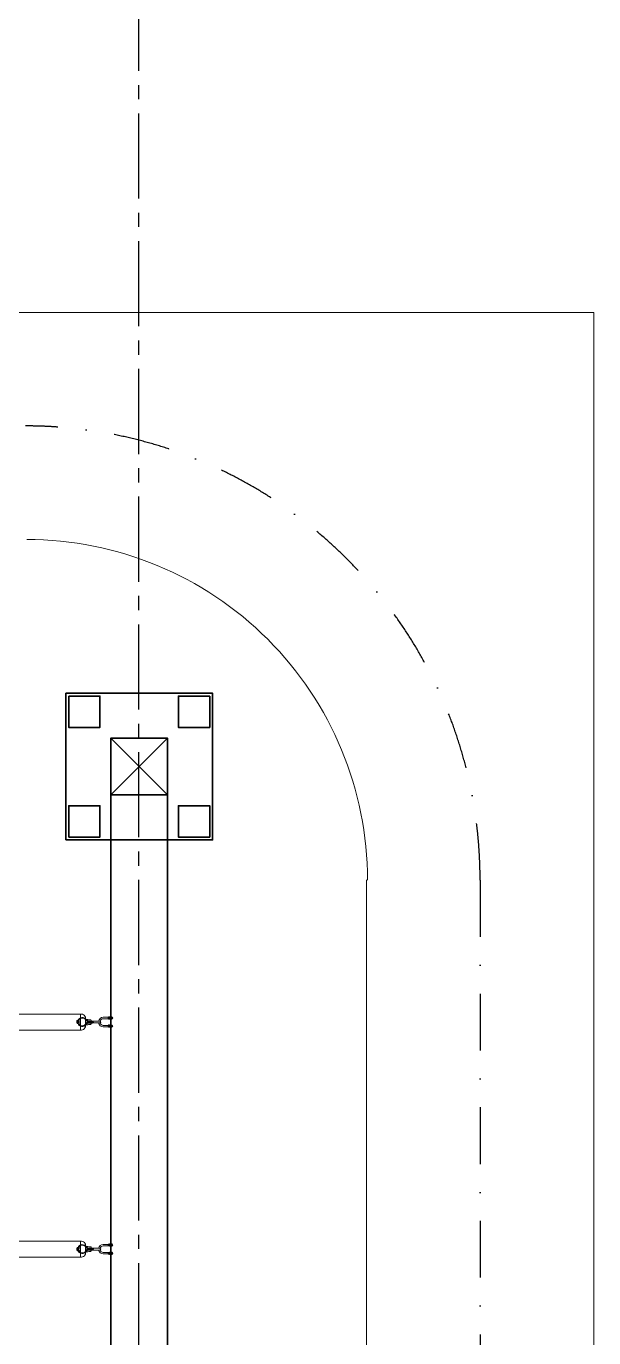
# Model space of a CAD drawing. Header units: millimetres. Extents: x 37084 to 180780, y -153145 to -16322.
# Drawn here: x 147696 to 157684, y -83805 to -60704 of the extents above; entities that cross this region are included whole.
import ezdxf

# ---------------------------------------------------------------- set-up
doc = ezdxf.new("R2010")
doc.units = ezdxf.units.MM
doc.header["$MEASUREMENT"] = 0
doc.linetypes.add('CENTER2', pattern=[1.125, 0.75, -0.125, 0.125, -0.125])
doc.linetypes.add('DASHDOT', pattern=[1, 0.5, -0.25, 0, -0.25])
for name, color, linetype, lineweight in [('00', 5, 'Continuous', 9), ('1_DayCS', 30, 'CENTER2', 25), ('1_Phu_kien', 5, 'Continuous', 9), ('POST', 5, 'Continuous', 35)]:
    doc.layers.add(name, color=color, linetype=linetype, lineweight=lineweight)
doc.layers.add('0_Central_Road', color=7, linetype='Continuous')

# ---------------------------------------------------------------- blocks, each defined once
blk = doc.blocks.new('X220 NC')
at = {"color": 0, "linetype": 'ByBlock', "lineweight": -2, "ltscale": 4500}
for p, q in [((3752640, -136418), (3751640, -137418)), ((3751640, -136418), (3752640, -137418)), ((3751640, -153418), (3751640, -137418)), ((3752640, -153418), (3752640, -137418)), ((3752640, -153418), (3751640, -154418)), ((3751640, -153418), (3752640, -154418))]:
    blk.add_line(p, q, dxfattribs=at)
for points in [[(3753431, -138209), (3750849, -138209), (3750849, -135627), (3753431, -135627)], [(3750899, -135677), (3751449, -135677), (3751449, -136227), (3750899, -136227)], [(3753381, -135677), (3752831, -135677), (3752831, -136227), (3753381, -136227)], [(3751640, -137418), (3752640, -137418), (3752640, -136418), (3751640, -136418)], [(3752640, -137418), (3751640, -137418), (3751640, -136418), (3752640, -136418)], [(3750899, -138159), (3751449, -138159), (3751449, -137609), (3750899, -137609)], [(3753381, -138159), (3752831, -138159), (3752831, -137609), (3753381, -137609)], [(3753431, -152627), (3750849, -152627), (3750849, -155209), (3753431, -155209)], [(3750899, -152677), (3751449, -152677), (3751449, -153227), (3750899, -153227)], [(3753381, -152677), (3752831, -152677), (3752831, -153227), (3753381, -153227)], [(3751640, -154418), (3752640, -154418), (3752640, -153418), (3751640, -153418)], [(3751640, -153418), (3752640, -153418), (3752640, -154418), (3751640, -154418)], [(3752640, -153418), (3751640, -153418), (3751640, -154418), (3752640, -154418)], [(3750899, -155159), (3751449, -155159), (3751449, -154609), (3750899, -154609)], [(3753381, -155159), (3752831, -155159), (3752831, -154609), (3753381, -154609)]]:
    blk.add_lwpolyline(points, close=True, dxfattribs=at)
blk = doc.blocks.new('S220 NC')
at = {"color": 0, "linetype": 'ByBlock', "lineweight": -2, "ltscale": 4500}
for p, q in [((3580564, -471986), (3580564, -471968)), ((3580564, -471986), (3580564, -471968)), ((3580564, -472007), (3580564, -471989)), ((3580564, -472007), (3580564, -471989)), ((3580565, -472010), (3580603, -472010)), ((3580565, -472010), (3580603, -472010)), ((3580603, -472013), (3580565, -472013)), ((3580603, -472013), (3580565, -472013)), ((3580565, -472022), (3580603, -472022)), ((3580565, -472022), (3580603, -472022)), ((3580603, -472025), (3580565, -472025)), ((3580603, -472025), (3580565, -472025)), ((3580567, -471966), (3580601, -471966)), ((3580567, -471966), (3580601, -471966)), ((3580601, -472009), (3580567, -472009)), ((3580601, -472009), (3580567, -472009)), ((3580600, -472027), (3580569, -472027)), ((3580569, -472027), (3580569, -472034)), ((3580600, -472027), (3580569, -472027)), ((3580569, -472027), (3580569, -472034)), ((3580600, -472034), (3580569, -472034)), ((3580600, -472034), (3580569, -472034)), ((3580571, -471968), (3580571, -471956)), ((3580571, -471968), (3580571, -471956)), ((3580571, -471966), (3580571, -471966)), ((3580571, -471966), (3580571, -471966)), ((3580571, -471968), (3580571, -471985)), ((3580571, -471968), (3580571, -471985)), ((3580571, -472007), (3580571, -471989)), ((3580571, -472007), (3580571, -471989)), ((3580571, -472007), (3580571, -472007)), ((3580571, -472007), (3580571, -472007)), ((3580571, -472034), (3580571, -472122)), ((3580571, -472034), (3580571, -472122)), ((3580573, -472009), (3580573, -472010)), ((3580573, -472009), (3580573, -472010)), ((3580573, -472013), (3580573, -472022)), ((3580573, -472013), (3580573, -472022)), ((3580573, -472025), (3580573, -472027)), ((3580573, -472025), (3580573, -472027)), ((3580594, -471959), (3580575, -471959)), ((3580594, -471959), (3580575, -471959)), ((3580594, -471962), (3580575, -471962)), ((3580594, -471962), (3580575, -471962)), ((3580594, -471964), (3580575, -471964)), ((3580594, -471964), (3580575, -471964)), ((3580584, -471969), (3580584, -471986)), ((3580584, -471969), (3580584, -471986)), ((3580584, -472006), (3580584, -471989)), ((3580584, -472006), (3580584, -471989)), ((3580595, -472009), (3580595, -472010)), ((3580595, -472009), (3580595, -472010)), ((3580595, -472013), (3580595, -472022)), ((3580595, -472013), (3580595, -472022)), ((3580595, -472025), (3580595, -472027)), ((3580595, -472025), (3580595, -472027)), ((3580597, -472034), (3580597, -472122)), ((3580597, -472034), (3580597, -472122)), ((3580598, -471968), (3580598, -471956)), ((3580598, -471968), (3580598, -471956)), ((3580598, -471968), (3580598, -471986)), ((3580598, -471968), (3580598, -471986)), ((3580598, -472007), (3580598, -471990)), ((3580598, -472007), (3580598, -471990)), ((3580598, -472007), (3580598, -472007)), ((3580598, -472007), (3580598, -472007)), ((3580600, -472027), (3580600, -472034)), ((3580600, -472027), (3580600, -472034)), ((3580604, -471968), (3580604, -471986)), ((3580604, -471968), (3580604, -471986)), ((3580604, -471989), (3580604, -472007)), ((3580604, -471989), (3580604, -472007)), ((3580707, -471986), (3580707, -471968)), ((3580707, -471986), (3580707, -471968)), ((3580707, -472007), (3580707, -471989)), ((3580707, -472007), (3580707, -471989)), ((3580707, -471992), (3580707, -472005)), ((3580707, -471992), (3580707, -472005)), ((3580708, -472010), (3580746, -472010)), ((3580708, -472010), (3580746, -472010)), ((3580746, -472013), (3580708, -472013)), ((3580746, -472013), (3580708, -472013)), ((3580708, -472022), (3580746, -472022)), ((3580708, -472022), (3580746, -472022)), ((3580746, -472025), (3580708, -472025)), ((3580746, -472025), (3580708, -472025)), ((3580710, -471966), (3580744, -471966)), ((3580710, -471966), (3580744, -471966)), ((3580744, -472009), (3580710, -472009)), ((3580744, -472009), (3580710, -472009)), ((3580742, -472027), (3580712, -472027)), ((3580712, -472027), (3580712, -472034)), ((3580742, -472027), (3580712, -472027)), ((3580712, -472027), (3580712, -472034)), ((3580742, -472034), (3580712, -472034)), ((3580742, -472034), (3580712, -472034)), ((3580713, -471968), (3580713, -471956)), ((3580713, -471968), (3580713, -471956)), ((3580713, -471966), (3580713, -471966)), ((3580713, -471966), (3580713, -471966)), ((3580713, -471968), (3580713, -471985)), ((3580713, -471968), (3580713, -471985)), ((3580713, -472007), (3580713, -471989)), ((3580713, -472007), (3580713, -471989)), ((3580713, -472007), (3580713, -472007)), ((3580713, -472007), (3580713, -472007)), ((3580714, -472034), (3580714, -472122)), ((3580714, -472034), (3580714, -472122)), ((3580716, -472009), (3580716, -472010)), ((3580716, -472009), (3580716, -472010)), ((3580716, -472013), (3580716, -472022)), ((3580716, -472013), (3580716, -472022)), ((3580716, -472025), (3580716, -472027)), ((3580716, -472025), (3580716, -472027)), ((3580736, -471959), (3580718, -471959)), ((3580736, -471959), (3580718, -471959)), ((3580736, -471962), (3580718, -471962)), ((3580736, -471962), (3580718, -471962)), ((3580736, -471964), (3580718, -471964)), ((3580736, -471964), (3580718, -471964)), ((3580727, -471969), (3580727, -471986)), ((3580727, -471969), (3580727, -471986)), ((3580727, -471986), (3580727, -471989)), ((3580727, -471986), (3580727, -471989)), ((3580727, -472006), (3580727, -471989)), ((3580727, -472006), (3580727, -471989)), ((3580738, -472009), (3580738, -472010)), ((3580738, -472009), (3580738, -472010)), ((3580738, -472013), (3580738, -472022)), ((3580738, -472013), (3580738, -472022)), ((3580738, -472025), (3580738, -472027)), ((3580738, -472025), (3580738, -472027)), ((3580740, -472034), (3580740, -472122)), ((3580740, -472034), (3580740, -472122)), ((3580741, -471968), (3580741, -471956)), ((3580741, -471968), (3580741, -471956)), ((3580741, -471968), (3580741, -471986)), ((3580741, -471968), (3580741, -471986)), ((3580741, -472007), (3580741, -471990)), ((3580741, -472007), (3580741, -471990)), ((3580741, -472007), (3580741, -472007)), ((3580741, -472007), (3580741, -472007)), ((3580742, -472027), (3580742, -472034)), ((3580742, -472027), (3580742, -472034)), ((3580747, -471968), (3580747, -471986)), ((3580747, -471968), (3580747, -471986)), ((3580747, -471989), (3580747, -472007)), ((3580747, -471989), (3580747, -472007)), ((3584564, -471986), (3584564, -471968)), ((3584564, -471986), (3584564, -471968)), ((3584564, -472007), (3584564, -471989)), ((3584564, -472007), (3584564, -471989)), ((3584565, -472010), (3584603, -472010)), ((3584565, -472010), (3584603, -472010)), ((3584603, -472013), (3584565, -472013)), ((3584603, -472013), (3584565, -472013)), ((3584565, -472022), (3584603, -472022)), ((3584565, -472022), (3584603, -472022)), ((3584603, -472025), (3584565, -472025)), ((3584603, -472025), (3584565, -472025)), ((3584567, -471966), (3584601, -471966)), ((3584567, -471966), (3584601, -471966)), ((3584601, -472009), (3584567, -472009)), ((3584601, -472009), (3584567, -472009)), ((3584600, -472027), (3584569, -472027)), ((3584569, -472027), (3584569, -472034)), ((3584600, -472027), (3584569, -472027)), ((3584569, -472027), (3584569, -472034)), ((3584600, -472034), (3584569, -472034)), ((3584600, -472034), (3584569, -472034)), ((3584571, -471968), (3584571, -471956)), ((3584571, -471968), (3584571, -471956)), ((3584571, -471966), (3584571, -471966)), ((3584571, -471966), (3584571, -471966)), ((3584571, -471968), (3584571, -471985)), ((3584571, -471968), (3584571, -471985)), ((3584571, -472007), (3584571, -471989)), ((3584571, -472007), (3584571, -471989)), ((3584571, -472007), (3584571, -472007)), ((3584571, -472007), (3584571, -472007)), ((3584571, -472034), (3584571, -472122)), ((3584571, -472034), (3584571, -472122)), ((3584573, -472009), (3584573, -472010)), ((3584573, -472009), (3584573, -472010)), ((3584573, -472013), (3584573, -472022)), ((3584573, -472013), (3584573, -472022)), ((3584573, -472025), (3584573, -472027)), ((3584573, -472025), (3584573, -472027)), ((3584594, -471959), (3584575, -471959)), ((3584594, -471959), (3584575, -471959)), ((3584594, -471962), (3584575, -471962)), ((3584594, -471962), (3584575, -471962)), ((3584594, -471964), (3584575, -471964)), ((3584594, -471964), (3584575, -471964)), ((3584584, -471969), (3584584, -471986)), ((3584584, -471969), (3584584, -471986)), ((3584584, -472006), (3584584, -471989)), ((3584584, -472006), (3584584, -471989)), ((3584595, -472009), (3584595, -472010)), ((3584595, -472009), (3584595, -472010)), ((3584595, -472013), (3584595, -472022)), ((3584595, -472013), (3584595, -472022)), ((3584595, -472025), (3584595, -472027)), ((3584595, -472025), (3584595, -472027)), ((3584597, -472034), (3584597, -472122)), ((3584597, -472034), (3584597, -472122)), ((3584598, -471968), (3584598, -471956)), ((3584598, -471968), (3584598, -471956)), ((3584598, -471968), (3584598, -471986)), ((3584598, -471968), (3584598, -471986)), ((3584598, -472007), (3584598, -471990)), ((3584598, -472007), (3584598, -471990)), ((3584598, -472007), (3584598, -472007)), ((3584598, -472007), (3584598, -472007)), ((3584600, -472027), (3584600, -472034)), ((3584600, -472027), (3584600, -472034)), ((3584604, -471968), (3584604, -471986)), ((3584604, -471968), (3584604, -471986)), ((3584604, -471989), (3584604, -472007)), ((3584604, -471989), (3584604, -472007)), ((3584707, -471986), (3584707, -471968)), ((3584707, -471986), (3584707, -471968)), ((3584707, -472007), (3584707, -471989)), ((3584707, -472007), (3584707, -471989)), ((3584707, -471992), (3584707, -472005)), ((3584707, -471992), (3584707, -472005)), ((3584708, -472010), (3584746, -472010)), ((3584708, -472010), (3584746, -472010)), ((3584746, -472013), (3584708, -472013)), ((3584746, -472013), (3584708, -472013)), ((3584708, -472022), (3584746, -472022)), ((3584708, -472022), (3584746, -472022)), ((3584746, -472025), (3584708, -472025)), ((3584746, -472025), (3584708, -472025)), ((3584710, -471966), (3584744, -471966)), ((3584710, -471966), (3584744, -471966)), ((3584744, -472009), (3584710, -472009)), ((3584744, -472009), (3584710, -472009)), ((3584742, -472027), (3584712, -472027)), ((3584712, -472027), (3584712, -472034)), ((3584742, -472027), (3584712, -472027)), ((3584712, -472027), (3584712, -472034)), ((3584742, -472034), (3584712, -472034)), ((3584742, -472034), (3584712, -472034)), ((3584713, -471968), (3584713, -471956)), ((3584713, -471968), (3584713, -471956)), ((3584713, -471966), (3584713, -471966)), ((3584713, -471966), (3584713, -471966)), ((3584713, -471968), (3584713, -471985)), ((3584713, -471968), (3584713, -471985)), ((3584713, -472007), (3584713, -471989)), ((3584713, -472007), (3584713, -471989)), ((3584713, -472007), (3584713, -472007)), ((3584713, -472007), (3584713, -472007)), ((3584714, -472034), (3584714, -472122)), ((3584714, -472034), (3584714, -472122)), ((3584716, -472009), (3584716, -472010)), ((3584716, -472009), (3584716, -472010)), ((3584716, -472013), (3584716, -472022)), ((3584716, -472013), (3584716, -472022)), ((3584716, -472025), (3584716, -472027)), ((3584716, -472025), (3584716, -472027)), ((3584736, -471959), (3584718, -471959)), ((3584736, -471959), (3584718, -471959)), ((3584736, -471962), (3584718, -471962)), ((3584736, -471962), (3584718, -471962)), ((3584736, -471964), (3584718, -471964)), ((3584736, -471964), (3584718, -471964)), ((3584727, -471969), (3584727, -471986)), ((3584727, -471969), (3584727, -471986)), ((3584727, -471986), (3584727, -471989)), ((3584727, -471986), (3584727, -471989)), ((3584727, -472006), (3584727, -471989)), ((3584727, -472006), (3584727, -471989)), ((3584738, -472009), (3584738, -472010)), ((3584738, -472009), (3584738, -472010)), ((3584738, -472013), (3584738, -472022)), ((3584738, -472013), (3584738, -472022)), ((3584738, -472025), (3584738, -472027)), ((3584738, -472025), (3584738, -472027)), ((3584740, -472034), (3584740, -472122)), ((3584740, -472034), (3584740, -472122)), ((3584741, -471968), (3584741, -471956)), ((3584741, -471968), (3584741, -471956)), ((3584741, -471968), (3584741, -471986)), ((3584741, -471968), (3584741, -471986)), ((3584741, -472007), (3584741, -471990)), ((3584741, -472007), (3584741, -471990)), ((3584741, -472007), (3584741, -472007)), ((3584741, -472007), (3584741, -472007)), ((3584742, -472027), (3584742, -472034)), ((3584742, -472027), (3584742, -472034)), ((3584747, -471968), (3584747, -471986)), ((3584747, -471968), (3584747, -471986)), ((3584747, -471989), (3584747, -472007)), ((3584747, -471989), (3584747, -472007)), ((3580600, -472435), (3580643, -472394)), ((3580600, -472435), (3580643, -472394)), ((3580605, -472447), (3580654, -472402)), ((3580605, -472447), (3580654, -472402)), ((3580610, -472393), (3580615, -472377)), ((3580610, -472393), (3580615, -472377)), ((3580610, -472393), (3580610, -472408)), ((3580610, -472393), (3580610, -472408)), ((3580615, -472377), (3580615, -472345)), ((3580615, -472377), (3580615, -472345)), ((3580688, -472335), (3580625, -472335)), ((3580688, -472335), (3580625, -472335)), ((3580639, -472396), (3580639, -472309)), ((3580674, -472309), (3580639, -472309)), ((3580639, -472396), (3580639, -472309)), ((3580674, -472309), (3580639, -472309)), ((3580641, -472181), (3580641, -472335)), ((3580641, -472181), (3580641, -472335)), ((3580641, -472301), (3580671, -472301)), ((3580641, -472301), (3580671, -472301)), ((3580671, -472326), (3580641, -472326)), ((3580671, -472326), (3580641, -472326)), ((3580650, -472355), (3580650, -472326)), ((3580650, -472355), (3580650, -472326)), ((3580712, -472447), (3580658, -472394)), ((3580712, -472447), (3580658, -472394)), ((3580663, -472355), (3580663, -472326)), ((3580663, -472355), (3580663, -472326)), ((3580713, -472433), (3580663, -472380)), ((3580713, -472433), (3580663, -472380)), ((3580671, -472181), (3580671, -472335)), ((3580671, -472181), (3580671, -472335)), ((3580674, -472396), (3580674, -472309)), ((3580674, -472396), (3580674, -472309)), ((3580698, -472377), (3580698, -472345)), ((3580698, -472377), (3580698, -472345)), ((3580703, -472393), (3580698, -472377)), ((3580703, -472393), (3580698, -472377)), ((3580703, -472393), (3580703, -472408)), ((3580703, -472393), (3580703, -472408)), ((3584600, -472435), (3584643, -472394)), ((3584600, -472435), (3584643, -472394)), ((3584605, -472447), (3584654, -472402)), ((3584605, -472447), (3584654, -472402)), ((3584610, -472393), (3584615, -472377)), ((3584610, -472393), (3584615, -472377)), ((3584610, -472393), (3584610, -472408)), ((3584610, -472393), (3584610, -472408)), ((3584615, -472377), (3584615, -472345)), ((3584615, -472377), (3584615, -472345)), ((3584688, -472335), (3584625, -472335)), ((3584688, -472335), (3584625, -472335)), ((3584639, -472396), (3584639, -472309)), ((3584674, -472309), (3584639, -472309)), ((3584639, -472396), (3584639, -472309)), ((3584674, -472309), (3584639, -472309)), ((3584641, -472181), (3584641, -472335)), ((3584641, -472181), (3584641, -472335)), ((3584641, -472301), (3584671, -472301)), ((3584641, -472301), (3584671, -472301)), ((3584671, -472326), (3584641, -472326)), ((3584671, -472326), (3584641, -472326)), ((3584650, -472355), (3584650, -472326)), ((3584650, -472355), (3584650, -472326)), ((3584712, -472447), (3584658, -472394)), ((3584712, -472447), (3584658, -472394)), ((3584663, -472355), (3584663, -472326)), ((3584663, -472355), (3584663, -472326)), ((3584713, -472433), (3584663, -472380)), ((3584713, -472433), (3584663, -472380)), ((3584671, -472181), (3584671, -472335)), ((3584671, -472181), (3584671, -472335)), ((3584674, -472396), (3584674, -472309)), ((3584674, -472396), (3584674, -472309)), ((3584698, -472377), (3584698, -472345)), ((3584698, -472377), (3584698, -472345)), ((3584703, -472393), (3584698, -472377)), ((3584703, -472393), (3584698, -472377)), ((3584703, -472393), (3584703, -472408)), ((3584703, -472393), (3584703, -472408)), ((3580516, -472520), (3580797, -472520)), ((3580516, -472520), (3580797, -472520)), ((3580516, -475306), (3580516, -472520)), ((3580707, -472432), (3580606, -472432)), ((3580707, -472432), (3580606, -472432)), ((3580641, -472520), (3580641, -472562)), ((3580641, -472520), (3580641, -472562)), ((3580671, -472520), (3580671, -472562)), ((3580671, -472520), (3580671, -472562)), ((3580797, -475306), (3580797, -472520)), ((3584516, -472520), (3584797, -472520)), ((3584516, -472520), (3584797, -472520)), ((3584516, -475306), (3584516, -472520)), ((3584707, -472432), (3584606, -472432)), ((3584707, -472432), (3584606, -472432)), ((3584641, -472520), (3584641, -472562)), ((3584641, -472520), (3584641, -472562)), ((3584671, -472520), (3584671, -472562)), ((3584671, -472520), (3584671, -472562)), ((3584797, -475306), (3584797, -472520))]:
    blk.add_line(p, q, dxfattribs=at)
for centre in [(3580656, -471988), (3580656, -471988), (3584656, -471988), (3584656, -471988)]:
    blk.add_circle(centre, 4.08, dxfattribs=at)
for centre, radius, start, end in [((3580567, -471970), 3.76, 29.3383, 148.8833), ((3580567, -471970), 3.76, 29.3383, 148.8833), ((3580567, -471982), 4.57, 224.6497, 315.3503), ((3580567, -471982), 4.57, 224.6497, 315.3503), ((3580567, -471993), 4.57, 44.6497, 135.3503), ((3580567, -471993), 4.57, 44.6497, 135.3503), ((3580567, -472005), 3.76, 211.1167, 330.6617), ((3580567, -472005), 3.76, 211.1167, 330.6617), ((3580565, -472012), 1.5, 97.006, 257.9986), ((3580565, -472012), 1.5, 97.006, 257.9986), ((3580565, -472024), 1.5, 97.006, 257.9986), ((3580565, -472024), 1.5, 97.006, 257.9986), ((3580584, -471971), 20.3, 47.032, 132.0935), ((3580584, -471971), 20.3, 47.032, 132.0935), ((3580577, -471979), 12.4, 55.121, 122.348), ((3580577, -471979), 12.4, 55.121, 122.348), ((3580577, -471969), 18, 247.5847, 292.4153), ((3580577, -471969), 18, 247.5847, 292.4153), ((3580577, -472006), 18, 67.5847, 112.4153), ((3580577, -472006), 18, 67.5847, 112.4153), ((3580577, -471996), 12.4, 237.652, 304.879), ((3580577, -471996), 12.4, 237.652, 304.879), ((3580655, -472122), 83.1, 179.7295, 262.361), ((3580655, -472122), 83.1, 179.7295, 262.361), ((3580591, -471979), 12.4, 57.652, 124.879), ((3580591, -471979), 12.4, 57.652, 124.879), ((3580591, -471969), 18, 247.5847, 292.4153), ((3580591, -471969), 18, 247.5847, 292.4153), ((3580591, -472006), 18, 67.5847, 112.4153), ((3580591, -472006), 18, 67.5847, 112.4153), ((3580591, -471996), 12.4, 235.121, 302.348), ((3580591, -471996), 12.4, 235.121, 302.348), ((3580654, -472122), 56.8, 179.3955, 259.4636), ((3580654, -472122), 56.8, 179.3955, 259.4636), ((3580601, -471970), 3.76, 31.1167, 150.6617), ((3580601, -471970), 3.76, 31.1167, 150.6617), ((3580601, -471982), 4.57, 224.6497, 315.3503), ((3580601, -471982), 4.57, 224.6497, 315.3503), ((3580601, -471993), 4.57, 44.6497, 135.3503), ((3580601, -471993), 4.57, 44.6497, 135.3503), ((3580601, -472005), 3.76, 209.3383, 328.8833), ((3580601, -472005), 3.76, 209.3383, 328.8833), ((3580603, -472012), 1.54, 282.82, 72.1846), ((3580603, -472012), 1.54, 282.82, 72.1846), ((3580603, -472024), 1.54, 282.82, 72.1846), ((3580603, -472024), 1.54, 282.82, 72.1846), ((3580656, -472180), 15.2, 356.141, 183.3281), ((3580656, -472180), 15.2, 356.141, 183.3281), ((3580657, -472122), 83.1, 278.3707, 0.2705), ((3580657, -472122), 56.9, 281.6238, 0.5982), ((3580657, -472122), 83.1, 278.3707, 0.2705), ((3580657, -472122), 56.9, 281.6238, 0.5982), ((3580710, -471970), 3.76, 29.3383, 148.8833), ((3580710, -471970), 3.76, 29.3383, 148.8833), ((3580710, -471982), 4.57, 224.6497, 315.3503), ((3580710, -471982), 4.57, 224.6497, 315.3503), ((3580710, -471993), 4.57, 44.6497, 135.3503), ((3580710, -471993), 4.57, 44.6497, 135.3503), ((3580710, -472005), 3.76, 211.1167, 330.6617), ((3580710, -472005), 3.76, 211.1167, 330.6617), ((3580708, -472012), 1.5, 97.006, 257.9986), ((3580708, -472012), 1.5, 97.006, 257.9986), ((3580708, -472024), 1.5, 97.006, 257.9986), ((3580708, -472024), 1.5, 97.006, 257.9986), ((3580727, -471971), 20.3, 47.032, 132.0935), ((3580727, -471971), 20.3, 47.032, 132.0935), ((3580720, -471979), 12.4, 55.121, 122.348), ((3580720, -471979), 12.4, 55.121, 122.348), ((3580720, -471969), 18, 247.5847, 292.4153), ((3580720, -471969), 18, 247.5847, 292.4153), ((3580720, -472006), 18, 67.5847, 112.4153), ((3580720, -472006), 18, 67.5847, 112.4153), ((3580720, -471996), 12.4, 237.652, 304.879), ((3580720, -471996), 12.4, 237.652, 304.879), ((3580734, -471979), 12.4, 57.652, 124.879), ((3580734, -471979), 12.4, 57.652, 124.879), ((3580734, -471969), 18, 247.5847, 292.4153), ((3580734, -471969), 18, 247.5847, 292.4153), ((3580734, -472006), 18, 67.5847, 112.4153), ((3580734, -472006), 18, 67.5847, 112.4153), ((3580734, -471996), 12.4, 235.121, 302.348), ((3580734, -471996), 12.4, 235.121, 302.348), ((3580744, -471970), 3.76, 31.1167, 150.6617), ((3580744, -471970), 3.76, 31.1167, 150.6617), ((3580744, -471982), 4.57, 224.6497, 315.3503), ((3580744, -471982), 4.57, 224.6497, 315.3503), ((3580744, -471993), 4.57, 44.6497, 135.3503), ((3580744, -471993), 4.57, 44.6497, 135.3503), ((3580744, -472005), 3.76, 209.3383, 328.8833), ((3580744, -472005), 3.76, 209.3383, 328.8833), ((3580746, -472012), 1.54, 282.82, 72.1846), ((3580746, -472012), 1.54, 282.82, 72.1846), ((3580746, -472024), 1.54, 282.82, 72.1846), ((3580746, -472024), 1.54, 282.82, 72.1846), ((3584567, -471970), 3.76, 29.3383, 148.8833), ((3584567, -471970), 3.76, 29.3383, 148.8833), ((3584567, -471982), 4.57, 224.6497, 315.3503), ((3584567, -471982), 4.57, 224.6497, 315.3503), ((3584567, -471993), 4.57, 44.6497, 135.3503), ((3584567, -471993), 4.57, 44.6497, 135.3503), ((3584567, -472005), 3.76, 211.1167, 330.6617), ((3584567, -472005), 3.76, 211.1167, 330.6617), ((3584565, -472012), 1.5, 97.006, 257.9986), ((3584565, -472012), 1.5, 97.006, 257.9986), ((3584565, -472024), 1.5, 97.006, 257.9986), ((3584565, -472024), 1.5, 97.006, 257.9986), ((3584584, -471971), 20.3, 47.032, 132.0935), ((3584584, -471971), 20.3, 47.032, 132.0935), ((3584577, -471979), 12.4, 55.121, 122.348), ((3584577, -471979), 12.4, 55.121, 122.348), ((3584577, -471969), 18, 247.5847, 292.4153), ((3584577, -471969), 18, 247.5847, 292.4153), ((3584577, -472006), 18, 67.5847, 112.4153), ((3584577, -472006), 18, 67.5847, 112.4153), ((3584577, -471996), 12.4, 237.652, 304.879), ((3584577, -471996), 12.4, 237.652, 304.879), ((3584655, -472122), 83.1, 179.7295, 262.361), ((3584655, -472122), 83.1, 179.7295, 262.361), ((3584591, -471979), 12.4, 57.652, 124.879), ((3584591, -471979), 12.4, 57.652, 124.879), ((3584591, -471969), 18, 247.5847, 292.4153), ((3584591, -471969), 18, 247.5847, 292.4153), ((3584591, -472006), 18, 67.5847, 112.4153), ((3584591, -472006), 18, 67.5847, 112.4153), ((3584591, -471996), 12.4, 235.121, 302.348), ((3584591, -471996), 12.4, 235.121, 302.348), ((3584654, -472122), 56.8, 179.3955, 259.4636), ((3584654, -472122), 56.8, 179.3955, 259.4636), ((3584601, -471970), 3.76, 31.1167, 150.6617), ((3584601, -471970), 3.76, 31.1167, 150.6617), ((3584601, -471982), 4.57, 224.6497, 315.3503), ((3584601, -471982), 4.57, 224.6497, 315.3503), ((3584601, -471993), 4.57, 44.6497, 135.3503), ((3584601, -471993), 4.57, 44.6497, 135.3503), ((3584601, -472005), 3.76, 209.3383, 328.8833), ((3584601, -472005), 3.76, 209.3383, 328.8833), ((3584603, -472012), 1.54, 282.82, 72.1846), ((3584603, -472012), 1.54, 282.82, 72.1846), ((3584603, -472024), 1.54, 282.82, 72.1846), ((3584603, -472024), 1.54, 282.82, 72.1846), ((3584656, -472180), 15.2, 356.141, 183.3281), ((3584656, -472180), 15.2, 356.141, 183.3281), ((3584657, -472122), 83.1, 278.3707, 0.2705), ((3584657, -472122), 56.9, 281.6238, 0.5982), ((3584657, -472122), 83.1, 278.3707, 0.2705), ((3584657, -472122), 56.9, 281.6238, 0.5982), ((3584710, -471970), 3.76, 29.3383, 148.8833), ((3584710, -471970), 3.76, 29.3383, 148.8833), ((3584710, -471982), 4.57, 224.6497, 315.3503), ((3584710, -471982), 4.57, 224.6497, 315.3503), ((3584710, -471993), 4.57, 44.6497, 135.3503), ((3584710, -471993), 4.57, 44.6497, 135.3503), ((3584710, -472005), 3.76, 211.1167, 330.6617), ((3584710, -472005), 3.76, 211.1167, 330.6617), ((3584708, -472012), 1.5, 97.006, 257.9986), ((3584708, -472012), 1.5, 97.006, 257.9986), ((3584708, -472024), 1.5, 97.006, 257.9986), ((3584708, -472024), 1.5, 97.006, 257.9986), ((3584727, -471971), 20.3, 47.032, 132.0935), ((3584727, -471971), 20.3, 47.032, 132.0935), ((3584720, -471979), 12.4, 55.121, 122.348), ((3584720, -471979), 12.4, 55.121, 122.348), ((3584720, -471969), 18, 247.5847, 292.4153), ((3584720, -471969), 18, 247.5847, 292.4153), ((3584720, -472006), 18, 67.5847, 112.4153), ((3584720, -472006), 18, 67.5847, 112.4153), ((3584720, -471996), 12.4, 237.652, 304.879), ((3584720, -471996), 12.4, 237.652, 304.879), ((3584734, -471979), 12.4, 57.652, 124.879), ((3584734, -471979), 12.4, 57.652, 124.879), ((3584734, -471969), 18, 247.5847, 292.4153), ((3584734, -471969), 18, 247.5847, 292.4153), ((3584734, -472006), 18, 67.5847, 112.4153), ((3584734, -472006), 18, 67.5847, 112.4153), ((3584734, -471996), 12.4, 235.121, 302.348), ((3584734, -471996), 12.4, 235.121, 302.348), ((3584744, -471970), 3.76, 31.1167, 150.6617), ((3584744, -471970), 3.76, 31.1167, 150.6617), ((3584744, -471982), 4.57, 224.6497, 315.3503), ((3584744, -471982), 4.57, 224.6497, 315.3503), ((3584744, -471993), 4.57, 44.6497, 135.3503), ((3584744, -471993), 4.57, 44.6497, 135.3503), ((3584744, -472005), 3.76, 209.3383, 328.8833), ((3584744, -472005), 3.76, 209.3383, 328.8833), ((3584746, -472012), 1.54, 282.82, 72.1846), ((3584746, -472012), 1.54, 282.82, 72.1846), ((3584746, -472024), 1.54, 282.82, 72.1846), ((3584746, -472024), 1.54, 282.82, 72.1846), ((3580654, -472396), 45.9, 195.4289, 233.3763), ((3580654, -472396), 45.9, 195.4289, 233.3763), ((3580625, -472345), 9.89, 90, 180), ((3580625, -472345), 9.89, 90, 180), ((3580656, -472313), 18.9, 36.7398, 143.2643), ((3580656, -472313), 18.9, 36.7398, 143.2643), ((3580585, -472362), 66.1, 331.5524, 6.6851), ((3580585, -472362), 66.1, 331.5524, 6.6851), ((3580583, -472364), 80.8, 332.1683, 7.0492), ((3580583, -472364), 80.8, 332.1683, 7.0492), ((3580663, -472398), 41.9, 304.7049, 346.4899), ((3580663, -472398), 41.9, 304.7049, 346.4899), ((3580688, -472345), 9.89, 0, 90), ((3580688, -472345), 9.89, 0, 90), ((3584654, -472396), 45.9, 195.4289, 233.3763), ((3584654, -472396), 45.9, 195.4289, 233.3763), ((3584625, -472345), 9.89, 90, 180), ((3584625, -472345), 9.89, 90, 180), ((3584656, -472313), 18.9, 36.7398, 143.2643), ((3584656, -472313), 18.9, 36.7398, 143.2643), ((3584585, -472362), 66.1, 331.5524, 6.6851), ((3584585, -472362), 66.1, 331.5524, 6.6851), ((3584583, -472364), 80.8, 332.1683, 7.0492), ((3584583, -472364), 80.8, 332.1683, 7.0492), ((3584663, -472398), 41.9, 304.7049, 346.4899), ((3584663, -472398), 41.9, 304.7049, 346.4899), ((3584688, -472345), 9.89, 0, 90), ((3584688, -472345), 9.89, 0, 90), ((3580593, -472509), 77.9, 80.7896, 188.1352), ((3580593, -472509), 77.9, 80.7896, 188.1352), ((3580657, -472491), 80, 136.043, 46.1321), ((3580657, -472491), 80, 136.043, 46.1321), ((3580658, -472489), 68, 141.9329, 38.0671), ((3580658, -472489), 68, 141.9329, 38.0671), ((3580720, -472509), 77.9, 351.8648, 99.2104), ((3580720, -472509), 77.9, 351.8648, 99.2104), ((3584593, -472509), 77.9, 80.7896, 188.1352), ((3584593, -472509), 77.9, 80.7896, 188.1352), ((3584657, -472491), 80, 136.043, 46.1321), ((3584657, -472491), 80, 136.043, 46.1321), ((3584658, -472489), 68, 141.9329, 38.0671), ((3584658, -472489), 68, 141.9329, 38.0671), ((3584720, -472509), 77.9, 351.8648, 99.2104), ((3584720, -472509), 77.9, 351.8648, 99.2104)]:
    blk.add_arc(centre, radius, start, end, dxfattribs=at)
for centre, start_param, end_param in [((3580657, -472574), 2.126074, 7.324835), ((3580657, -472574), 2.126074, 7.324835), ((3580657, -472574), 1.271587, 1.869429), ((3580657, -472574), 1.271587, 1.869429), ((3584657, -472574), 2.126074, 7.324835), ((3584657, -472574), 2.126074, 7.324835), ((3584657, -472574), 1.271587, 1.869429), ((3584657, -472574), 1.271587, 1.869429)]:
    blk.add_ellipse(centre, major_axis=(29.4, 0), ratio=0.454324, start_param=start_param, end_param=end_param, dxfattribs=at)

msp = doc.modelspace()

# ---------------------------------------------------------------- linework, layer by layer
at = {"layer": '00'}
for p, q in [((39683.9, -65744.6, 0), (157683.9, -65744.6, 0)), ((157683.9, -65744.6, 0), (157683.9, -122048.1, 0)), ((153683.9, -75741.8, 0), (153683.9, -121744.6, 0))]:
    msp.add_line(p, q, dxfattribs=at)
msp.add_arc((147703.6, -75741.9, 0), 5997.3, 359.97396, 89.99554, dxfattribs=at)
at = {"layer": '0_Central_Road', "color": 4, "linetype": 'DASHDOT', "ltscale": 2000}
msp.add_line((155683.9, -75744.6, 0), (155683.9, -122744.6, 0), dxfattribs=at)
msp.add_arc((147683.9, -75744.6, 0), 8000, 0, 90, dxfattribs=at)
at = {"layer": '1_DayCS', "lineweight": 25, "ltscale": 2000}
msp.add_line((149679.3, -90739.9, 0), (149678.5, -51931.9, 0), dxfattribs=at)

# ---------------------------------------------------------------- block references
at = {"layer": '1_Phu_kien', "lineweight": 20, "xscale": -1, "rotation": 270.0096664252688}
msp.add_blockref('S220 NC', (621776.2, -3662820.6, 0), dxfattribs=at)
at = {"layer": 'POST', "xscale": -1}
msp.add_blockref('X220 NC', (3901824.2, 63173.6, 0), dxfattribs=at)

doc.saveas('drawing.dxf')
